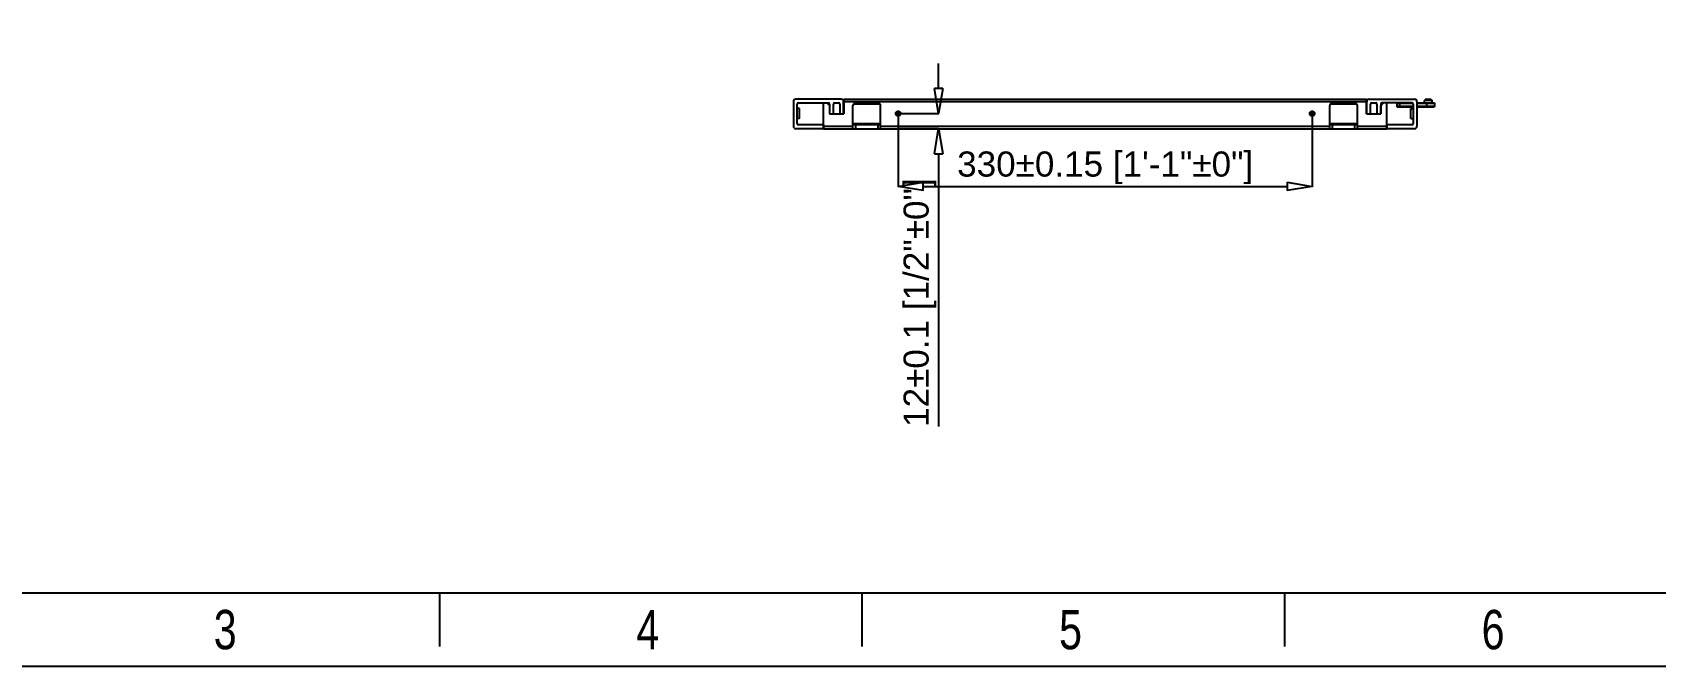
# Model space of a CAD drawing. Header units: millimetres. Extents: x -3132 to 28633, y 682 to 5849.
# Drawn here: x 13722 to 15016, y 682 to 1187 of the extents above; entities that cross this region are included whole.
import ezdxf

# ---------------------------------------------------------------- set-up
doc = ezdxf.new("R2010")
doc.units = ezdxf.units.MM
doc.linetypes.add('CENTER', pattern=[50.8, 31.75, -6.35, 6.35, -6.35])
doc.layers.add('02___PRT_ALL_AXES', color=7, linetype='Continuous')
doc.layers.add('标准', color=3, linetype='Continuous')
doc.layers.add('screw', color=33, linetype='Continuous', lineweight=13)
doc.styles.add('CKSTANDARD', font='arial.ttf')
doc.styles.add('Roamns', font='romans.shx')
doc.styles.get("Standard").update_dxf_attribs({"font": 'arial.ttf'})
doc.styles.add('TXT', font='romans.shx', dxfattribs={"bigfont": 'gbcbig.shx'})
doc.dimstyles.new('ISO_25-10', dxfattribs={"dimtxt": 20, "dimasz": 20, "dimexe": 0.3, "dimexo": 0.3, "dimgap": 2, "dimtad": 1, "dimrnd": 0.0001, "dimdsep": 46, "dimtxsty": 'Standard', "dimblk": 'CLOSEDBLANK', "dimcen": 0.1, "dimclrd": 256, "dimclre": 256, "dimclrt": 256, "dimadec": 0, "dimazin": 2, "dimtm": 1e-09, "dimtfac": 1, "dimtofl": 0, "dimtmove": 0, "dimatfit": 3, "dimldrblk": 'CLOSEDBLANK', "dimfxl": 1, "dimtolj": 1, "dimarcsym": 0})

# ---------------------------------------------------------------- blocks, each defined once
blk = doc.blocks.new('standard template')
for p, q in [((456, 5254), (37409, 5254)), ((9418, 4851), (9418, 5254)), ((12589, 4851), (12589, 5254)), ((15761, 4851), (15761, 5254))]:
    blk.add_line(p, q)
blk.add_lwpolyline([(37963, 4700), (-97, 4700), (-97, 30879), (37963, 30879)], close=True)
at = {"style": 'CKSTANDARD', "width": 0.75}
for s, p in [('3', (7722, 4830)), ('4', (10894, 4830)), ('5', (14066, 4830)), ('6', (17237, 4830))]:
    blk.add_text(s, height=295, dxfattribs=at).set_placement(p)
at = {"style": 'Roamns'}
for tag, p in [('PAGE_NAME', (27466, 7594)), ('PROJECT_NAME', (27466, 6884)), ('DRAWN_NAME', (27466, 6174)), ('VERSION', (34241, 6174)), ('SELECT_DATA', (27466, 5464)), ('PAGE_NUMBER', (34241, 5464))]:
    blk.add_attdef(tag, p, '', height=285, dxfattribs=at)
blk = doc.blocks.new('_ClosedBlank')
at = {"color": 0, "linetype": 'ByBlock', "lineweight": -2}
for p, q in [((-1, 0.167), (0, 0)), ((-1, 0.167), (-1, -0.167)), ((0, 0), (-1, -0.167))]:
    blk.add_line(p, q, dxfattribs=at)
blk = doc.blocks.new('*D269')
at = {"layer": 'Defpoints', "color": 0, "transparency": 16777216}
for p in [(14412.3, 1120.1), (14742.3, 1120.4), (14742.3, 1064.6)]:
    blk.add_point(p, dxfattribs=at)
at = {"layer": '标准', "lineweight": -2, "transparency": 16777216}
for p, q in [((14412.3, 1119.8), (14412.3, 1064.3)), ((14742.3, 1120.1), (14742.3, 1064.3)), ((14432.3, 1064.6), (14722.3, 1064.6))]:
    blk.add_line(p, q, dxfattribs=at)
at = {"layer": '标准', "lineweight": -2, "transparency": 16777216, "xscale": 20, "yscale": 20, "zscale": 20, "rotation": 180}
blk.add_blockref('_ClosedBlank', (14412.3, 1064.6), dxfattribs=at)
at = {"layer": '标准', "lineweight": -2, "transparency": 16777216, "xscale": 20, "yscale": 20, "zscale": 20}
blk.add_blockref('_ClosedBlank', (14742.3, 1064.6), dxfattribs=at)
at = {"layer": '标准', "transparency": 16777216, "insert": (14577.3, 1079.4), "char_height": 20, "attachment_point": 5}
blk.add_mtext('\\A1;330±0.15 [1\'-1"±0"]', dxfattribs=at)
blk = doc.blocks.new('screw_m4_l')
at = {"layer": 'screw', "color": 1, "linetype": 'CENTER', "ltscale": 0.008797}
for p, q in [((-2.2, 0), (2.2, 0)), ((0, -2.2), (0, 2.2))]:
    blk.add_line(p, q, dxfattribs=at)
at = {"layer": 'screw', "color": 33}
blk.add_circle((0, 0), 1.65, dxfattribs=at)
at = {"layer": 'screw', "color": 2, "linetype": 'CENTER'}
blk.add_arc((0, 0), 2, 270, 180, dxfattribs=at)
at = {"layer": 'screw', "color": 6, "style": 'TXT'}
blk.add_text('M4', height=0.8, dxfattribs=at).set_placement((-0.68, -1))
blk = doc.blocks.new('*D288')
at = {"layer": 'Defpoints', "color": 0, "transparency": 16777216}
for p in [(14412.3, 1122.6), (14412.4, 1110.6), (14444.5, 1110.6)]:
    blk.add_point(p, dxfattribs=at)
at = {"layer": '标准', "lineweight": -2, "transparency": 16777216}
for p, q in [((14444.5, 1142.6), (14444.5, 1162.6)), ((14412.6, 1122.6), (14444.8, 1122.6)), ((14412.7, 1110.6), (14444.8, 1110.6)), ((14444.5, 1090.6), (14444.5, 873.4))]:
    blk.add_line(p, q, dxfattribs=at)
at = {"layer": '标准', "lineweight": -2, "transparency": 16777216, "xscale": 20, "yscale": 20, "zscale": 20}
for p, rotation in [((14444.5, 1122.6), 270), ((14444.5, 1110.6), 90)]:
    blk.add_blockref('_ClosedBlank', p, dxfattribs=dict(at, rotation=rotation))
at = {"layer": '标准', "transparency": 16777216, "insert": (14429.6, 972), "char_height": 20, "attachment_point": 5, "rotation": 90}
blk.add_mtext('\\A1;12±0.1 [1/2"±0"]', dxfattribs=at)

msp = doc.modelspace()

# ---------------------------------------------------------------- linework, layer by layer
at = {"color": 7, "linetype": 'Continuous'}
for p, q in [((14328.754, 1132.093), (14328.754, 1112.593)), ((14366.754, 1134.093), (14330.754, 1134.093)), ((14331.754, 1114.593), (14331.754, 1130.093)), ((14332.754, 1131.093), (14356.654, 1131.093)), ((14352.754, 1110.593), (14352.754, 1131.093)), ((14355.554, 1131.093), (14357.554, 1129.093)), ((14357.554, 1129.093), (14357.554, 1122.343)), ((14357.654, 1130.093), (14357.654, 1122.343)), ((14360.654, 1122.343), (14360.654, 1130.093)), ((14361.654, 1131.093), (14364.754, 1131.093)), ((14365.754, 1130.093), (14365.754, 1122.343)), ((14368.754, 1122.343), (14368.754, 1132.093)), ((14368.854, 1134.093), (14368.854, 1122.343)), ((14368.854, 1134.093), (14785.654, 1134.093)), ((14785.654, 1132.093), (14368.854, 1132.093)), ((14376.254, 1110.593), (14376.254, 1129.093)), ((14397.946, 1130.093), (14376.562, 1130.093)), ((14396.254, 1131.093), (14378.254, 1131.093)), ((14398.254, 1110.593), (14398.254, 1129.093)), ((14756.254, 1110.593), (14756.254, 1129.093)), ((14777.946, 1130.093), (14756.562, 1130.093)), ((14776.254, 1131.093), (14758.254, 1131.093)), ((14778.254, 1110.593), (14778.254, 1129.093)), ((14785.654, 1122.343), (14785.654, 1134.093)), ((14785.754, 1122.343), (14785.754, 1132.093)), ((14787.754, 1134.093), (14823.754, 1134.093)), ((14788.754, 1122.343), (14788.754, 1130.093)), ((14789.754, 1131.093), (14792.854, 1131.093)), ((14793.854, 1130.093), (14793.854, 1122.343)), ((14796.854, 1130.093), (14796.854, 1122.343)), ((14796.954, 1129.093), (14798.954, 1131.093)), ((14796.954, 1122.343), (14796.954, 1129.093)), ((14821.754, 1131.093), (14797.854, 1131.093)), ((14801.754, 1110.593), (14801.754, 1131.093)), ((14810.054, 1131.093), (14809.754, 1130.793)), ((14809.754, 1130.793), (14822.421, 1130.793)), ((14809.754, 1130.793), (14809.754, 1128.393)), ((14809.754, 1128.393), (14822.754, 1128.393)), ((14810.054, 1128.093), (14809.754, 1128.393)), ((14810.054, 1128.093), (14822.754, 1128.093)), ((14811.879, 1131.093), (14811.754, 1130.793)), ((14811.754, 1130.793), (14811.754, 1128.393)), ((14811.879, 1128.093), (14811.754, 1128.393)), ((14822.754, 1130.093), (14822.754, 1114.593)), ((14825.754, 1132.093), (14825.754, 1112.593)), ((14825.754, 1131.093), (14839.454, 1131.093)), ((14825.754, 1130.793), (14839.754, 1130.793)), ((14825.754, 1128.393), (14839.754, 1128.393)), ((14825.754, 1128.093), (14839.454, 1128.093)), ((14832.554, 1133.893), (14831.754, 1133.093)), ((14837.754, 1133.093), (14831.754, 1133.093)), ((14831.754, 1131.093), (14831.754, 1133.093)), ((14836.954, 1133.893), (14832.554, 1133.893)), ((14833.754, 1128.093), (14833.754, 1131.093)), ((14836.954, 1133.893), (14837.754, 1133.093)), ((14837.754, 1131.093), (14837.754, 1133.093)), ((14839.454, 1131.093), (14839.754, 1130.793)), ((14839.754, 1128.393), (14839.454, 1128.093)), ((14839.754, 1130.793), (14839.754, 1128.393)), ((14352.654, 1113.593), (14332.754, 1113.593)), ((14352.654, 1113.593), (14352.654, 1110.593)), ((14352.754, 1112.593), (14376.254, 1112.593)), ((14357.554, 1122.343), (14368.854, 1122.343)), ((14376.254, 1114.593), (14398.254, 1114.593)), ((14398.254, 1113.593), (14376.254, 1113.593)), ((14378.254, 1113.593), (14378.254, 1110.593)), ((14396.254, 1110.593), (14396.254, 1113.593)), ((14398.254, 1112.593), (14756.254, 1112.593)), ((14756.254, 1114.593), (14778.254, 1114.593)), ((14778.254, 1113.593), (14756.254, 1113.593)), ((14758.254, 1113.593), (14758.254, 1110.593)), ((14776.254, 1110.593), (14776.254, 1113.593)), ((14778.254, 1112.593), (14801.754, 1112.593)), ((14785.654, 1122.343), (14796.954, 1122.343)), ((14821.754, 1113.593), (14801.854, 1113.593)), ((14801.854, 1113.593), (14801.854, 1110.593)), ((14352.654, 1110.593), (14330.754, 1110.593)), ((14352.754, 1110.593), (14801.754, 1110.593)), ((14823.754, 1110.593), (14801.854, 1110.593))]:
    msp.add_line(p, q, dxfattribs=at)
for centre, radius in [((14412.254, 1122.593), 1.95), ((14412.254, 1122.593), 1.65), ((14742.254, 1122.593), 1.95), ((14742.254, 1122.593), 1.65)]:
    msp.add_circle(centre, radius, dxfattribs=at)
for centre, radius, start, end in [((14330.754, 1132.093), 2, 90, 180), ((14332.754, 1130.093), 1, 90, 180), ((14356.654, 1130.093), 1, 0, 90), ((14361.654, 1130.093), 1, 90, 180), ((14364.754, 1130.093), 1, 0, 90), ((14366.754, 1132.093), 2, 0, 90), ((14378.254, 1129.093), 2, 90, 180), ((14396.254, 1129.093), 2, 0, 90), ((14758.254, 1129.093), 2, 90, 180), ((14776.254, 1129.093), 2, 0, 90), ((14787.754, 1132.093), 2, 90, 180), ((14789.754, 1130.093), 1, 90, 180), ((14792.854, 1130.093), 1, 0, 90), ((14797.854, 1130.093), 1, 90, 180), ((14821.754, 1130.093), 1, 0, 90), ((14823.754, 1132.093), 2, 0, 90), ((14330.754, 1112.593), 2, 180, 270), ((14332.754, 1114.593), 1, 180, 270), ((14821.754, 1114.593), 1, 270, 0), ((14823.754, 1112.593), 2, 270, 0)]:
    msp.add_arc(centre, radius, start, end, dxfattribs=at)
at = {"layer": '02___PRT_ALL_AXES', "color": 7, "linetype": 'Continuous'}
for p, q in [((14333.754, 1126.593), (14331.754, 1126.593)), ((14333.754, 1118.593), (14333.754, 1126.593)), ((14820.754, 1126.593), (14822.754, 1126.593)), ((14820.754, 1118.593), (14820.754, 1126.593)), ((14333.754, 1118.593), (14331.754, 1118.593)), ((14820.754, 1118.593), (14822.754, 1118.593))]:
    msp.add_line(p, q, dxfattribs=at)

# ---------------------------------------------------------------- block references
at = {"lineweight": -3, "transparency": 33554595, "xscale": 0.1062003192476745, "yscale": 0.1062003192476745, "zscale": 0.1062003192476745}
msp.add_blockref('standard template', (13046.732, 182.912), dxfattribs=at)
at = {"layer": 'screw'}
for p in [(14412.254, 1122.593), (14742.254, 1122.593)]:
    msp.add_blockref('screw_m4_l', p, dxfattribs=at)

# ---------------------------------------------------------------- dimensions: what is measured, and where the dimension line sits
at = {"layer": '标准'}
dim = msp.add_linear_dim(base=(14444.536, 1110.593), p1=(14412.254, 1122.593), p2=(14412.418, 1110.593), angle=90, dimstyle='ISO_25-10', override={"dimtol": 1, "dimtp": 0.1, "dimtm": 0.1}, dxfattribs=at)
dim.commit()
dim.dimension.update_dxf_attribs({"geometry": '*D288', "text_midpoint": (14444.536, 971.976), "dimtype": 160})
dim = msp.add_linear_dim(base=(14742.254, 1064.59), p1=(14412.254, 1120.093), p2=(14742.254, 1120.393), dimstyle='ISO_25-10', override={"dimtol": 1, "dimtp": 0.15, "dimtm": 0.15}, dxfattribs=at)
dim.commit()
dim.dimension.update_dxf_attribs({"geometry": '*D269', "text_midpoint": (14577.254, 1079.407)})

doc.saveas('drawing.dxf')
